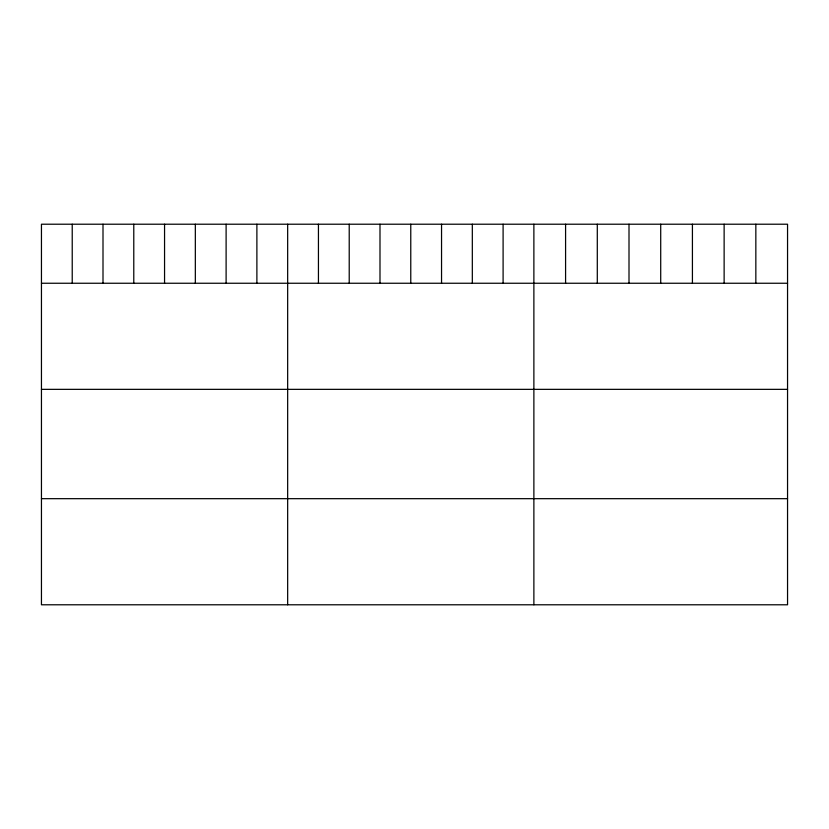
<?xml version="1.0" encoding="UTF-8"?>
<svg xmlns="http://www.w3.org/2000/svg" width="829" height="829" viewBox="0 0 829 829"><rect width="100%" height="100%" fill="white"/><g stroke="black" fill="none" stroke-linecap="round" stroke-linejoin="round"><path stroke-width="1.24" d="M787.55 283.249L787.55 604.787L41.45 604.787L41.45 224.213L787.55 224.213L787.55 283.249L41.45 283.249M41.45 389.35L787.55 389.35M41.45 498.675L787.55 498.675M755.841 224.213L755.841 283.249M724.131 224.213L724.131 283.249M692.422 224.213L692.422 283.249M660.713 224.213L660.713 283.249M629.004 224.213L629.004 283.249M597.294 224.213L597.294 283.249M565.585 224.213L565.585 283.249M533.876 224.213L533.876 604.787M503.099 224.213L503.099 283.249M472.323 224.213L472.323 283.249M441.546 224.213L441.546 283.249M410.769 224.213L410.769 283.249M379.993 224.213L379.993 283.249M349.216 224.213L349.216 283.249M318.44 224.213L318.44 283.249M287.663 224.213L287.663 604.787M256.886 224.213L256.886 283.249M226.11 224.213L226.11 283.249M195.333 224.213L195.333 283.249M164.556 224.213L164.556 283.249M133.78 224.213L133.78 283.249M103.003 224.213L103.003 283.249M72.227 224.213L72.227 283.249"/></g></svg>
